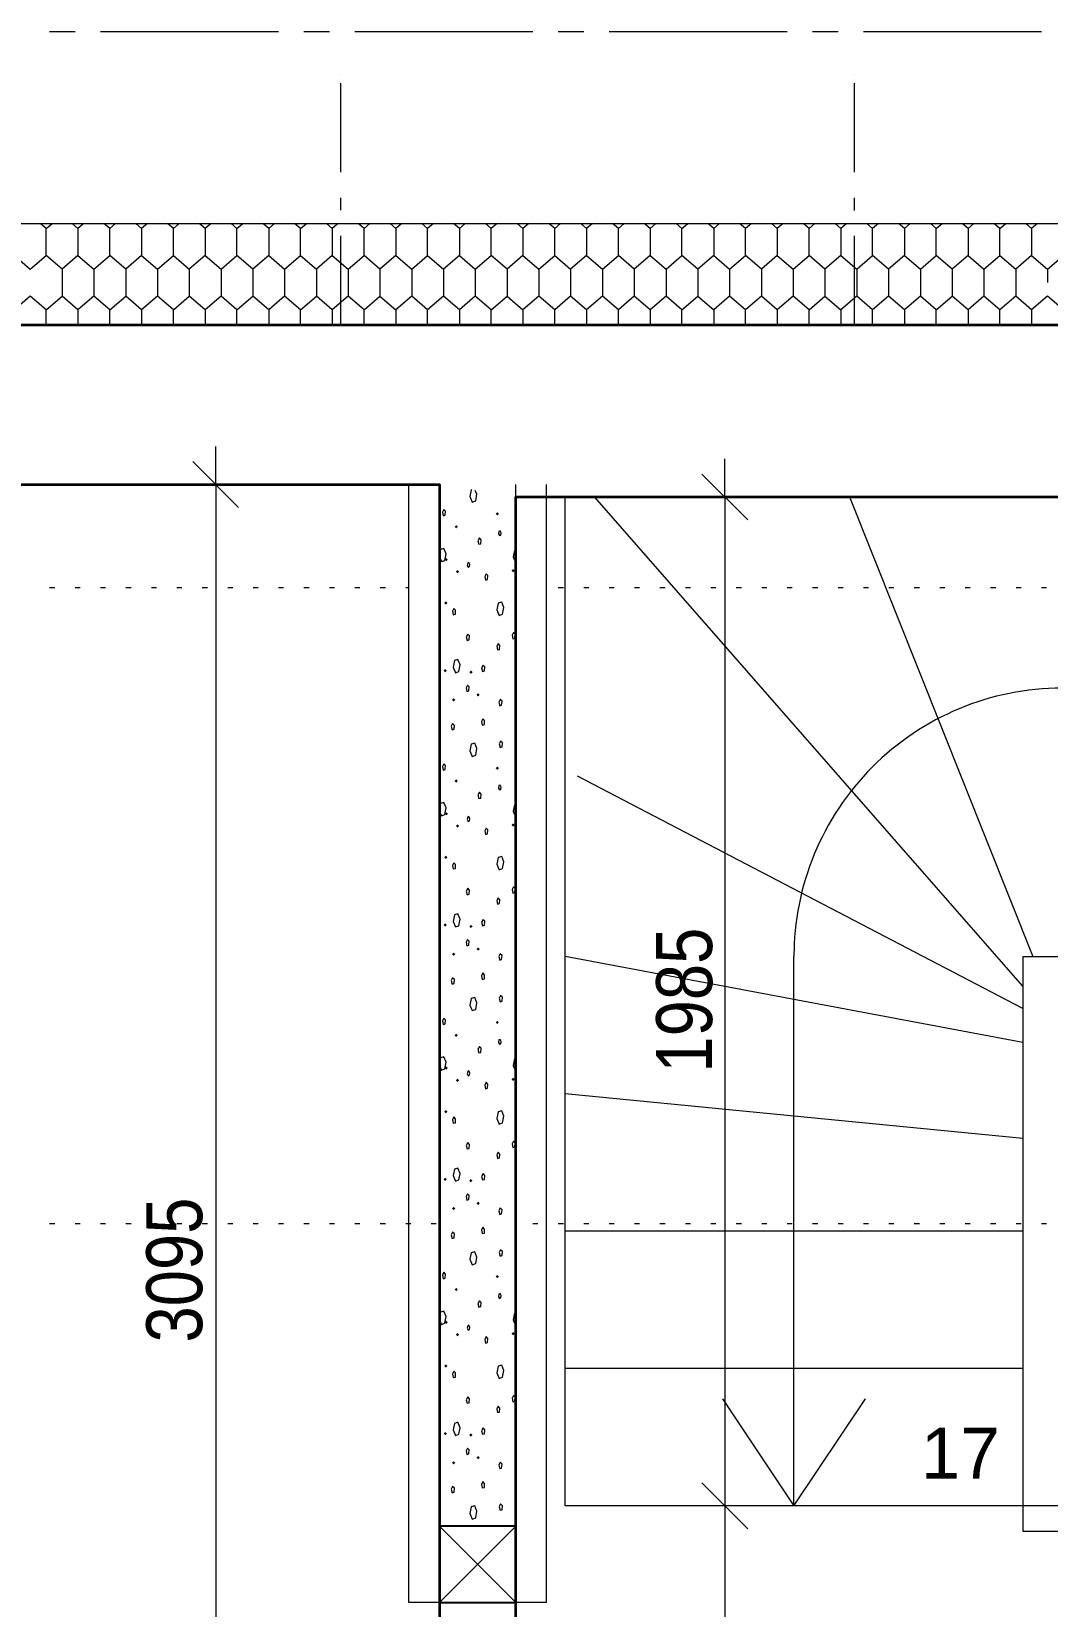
# Model space of a CAD drawing. Header units: millimetres. Extents: x 214.1 to 310.4, y 372.3 to 401.
# Drawn here: x 252.341 to 253.914, y 397.673 to 400.112 of the extents above; entities that cross this region are included whole.
import ezdxf

# ---------------------------------------------------------------- set-up
doc = ezdxf.new("R2010")
doc.units = ezdxf.units.MM
for name, color, linetype in [('PDF1_KLESTINY', 7, 'Continuous'), ('PDF1_Konstrukce_nad', 7, 'Continuous'), ('PDF1_Krokve', 7, 'Continuous'), ('PDF1_KTZ_zatepleni', 7, 'Continuous'), ('PDF1_Kóty 1$100', 7, 'Continuous'), ('PDF1_Obecne06_TLUSTA', 7, 'Continuous'), ('PDF1_Schodiste', 7, 'Continuous'), ('PDF1_Sloupky', 7, 'Continuous'), ('PDF1_STŘECHA', 7, 'Continuous'), ('PDF1_Tex_POPISY', 7, 'Continuous'), ('PDF1_Šrafy', 7, 'Continuous')]:
    doc.layers.add(name, color=color, linetype=linetype)
doc.styles.add('PDF Arial', font='')
doc.styles.get('PDF Arial').set_extended_font_data('Arial')

msp = doc.modelspace()

# ---------------------------------------------------------------- linework, layer by layer
at = {"layer": 'PDF1_KLESTINY', "lineweight": 13}
for points in [[(252.9727, 399.4105), (252.9727, 397.6798), (252.9255, 397.6798), (252.9255, 399.4105)], [(253.1381, 399.4105), (253.1381, 397.6798), (253.0908, 397.6798), (253.0908, 399.4105)]]:
    msp.add_lwpolyline(points, dxfattribs=at)
at = {"layer": 'PDF1_Konstrukce_nad', "lineweight": 13}
for points in [[(252.3692, 399.2512), (252.3771, 399.2512)], [(252.4086, 399.2512), (252.4164, 399.2512)], [(252.4479, 399.2512), (252.4558, 399.2512)], [(252.4873, 399.2512), (252.4952, 399.2512)], [(252.5267, 399.2512), (252.5346, 399.2512)], [(252.566, 399.2512), (252.5739, 399.2512)], [(252.6054, 399.2512), (252.6133, 399.2512)], [(252.6448, 399.2512), (252.6527, 399.2512)], [(252.6842, 399.2512), (252.692, 399.2512)], [(252.7235, 399.2512), (252.7314, 399.2512)], [(252.7629, 399.2512), (252.7708, 399.2512)], [(252.8023, 399.2512), (252.8101, 399.2512)], [(252.8416, 399.2512), (252.8495, 399.2512)], [(252.881, 399.2512), (252.8889, 399.2512)], [(252.9204, 399.2512), (252.9255, 399.2512), (252.9255, 399.2512)], [(253.1381, 399.2512), (253.1381, 399.2512)], [(253.1566, 399.2512), (253.1645, 399.2512)], [(253.196, 399.2512), (253.2038, 399.2512)], [(253.2353, 399.2512), (253.2432, 399.2512)], [(253.2747, 399.2512), (253.2826, 399.2512)], [(253.3141, 399.2512), (253.322, 399.2512)], [(253.3534, 399.2512), (253.3613, 399.2512)], [(253.3928, 399.2512), (253.4007, 399.2512)], [(253.4322, 399.2512), (253.4401, 399.2512)], [(253.4716, 399.2512), (253.4794, 399.2512)], [(253.5109, 399.2512), (253.5188, 399.2512)], [(253.5503, 399.2512), (253.5582, 399.2512)], [(253.5897, 399.2512), (253.5975, 399.2512)], [(253.629, 399.2512), (253.6369, 399.2512)], [(253.6684, 399.2512), (253.6763, 399.2512)], [(253.7078, 399.2512), (253.7157, 399.2512)], [(253.7471, 399.2512), (253.755, 399.2512)], [(253.7865, 399.2512), (253.7944, 399.2512)], [(253.8259, 399.2512), (253.8338, 399.2512)], [(253.8653, 399.2512), (253.8731, 399.2512)], [(253.9046, 399.2512), (253.9125, 399.2512)], [(252.3692, 398.2662), (252.3771, 398.2662)], [(252.4086, 398.2662), (252.4164, 398.2662)], [(252.4479, 398.2662), (252.4558, 398.2662)], [(252.4873, 398.2662), (252.4952, 398.2662)], [(252.5267, 398.2662), (252.5346, 398.2662)], [(252.566, 398.2662), (252.5739, 398.2662)], [(252.6054, 398.2662), (252.6133, 398.2662)], [(252.6448, 398.2662), (252.6527, 398.2662)], [(252.6842, 398.2662), (252.692, 398.2662)], [(252.7235, 398.2662), (252.7314, 398.2662)], [(252.7629, 398.2662), (252.7708, 398.2662)], [(252.8023, 398.2662), (252.8101, 398.2662)], [(252.8416, 398.2662), (252.8495, 398.2662)], [(252.881, 398.2662), (252.8889, 398.2662)], [(252.9204, 398.2662), (252.9283, 398.2662)], [(252.9597, 398.2662), (252.9676, 398.2662)], [(252.9729, 398.2662), (252.9729, 398.2662)], [(253.091, 398.2662), (253.091, 398.2662)], [(253.1172, 398.2662), (253.1251, 398.2662)], [(253.1566, 398.2662), (253.1645, 398.2662)], [(253.196, 398.2662), (253.2038, 398.2662)], [(253.2353, 398.2662), (253.2432, 398.2662)], [(253.2747, 398.2662), (253.2826, 398.2662)], [(253.3141, 398.2662), (253.322, 398.2662)], [(253.3534, 398.2662), (253.3613, 398.2662)], [(253.3928, 398.2662), (253.4007, 398.2662)], [(253.4322, 398.2662), (253.4401, 398.2662)], [(253.4716, 398.2662), (253.4794, 398.2662)], [(253.5109, 398.2662), (253.5188, 398.2662)], [(253.5503, 398.2662), (253.5582, 398.2662)], [(253.5897, 398.2662), (253.5975, 398.2662)], [(253.629, 398.2662), (253.6369, 398.2662)], [(253.6684, 398.2662), (253.6763, 398.2662)], [(253.7078, 398.2662), (253.7157, 398.2662)], [(253.7471, 398.2662), (253.755, 398.2662)], [(253.7865, 398.2662), (253.7944, 398.2662)], [(253.8259, 398.2662), (253.8338, 398.2662)], [(253.8653, 398.2662), (253.8731, 398.2662)], [(253.9046, 398.2662), (253.9125, 398.2662)]]:
    msp.add_lwpolyline(points, dxfattribs=at)
at = {"layer": 'PDF1_Krokve', "lineweight": 13}
for points in [[(252.8199, 400.0456), (252.8199, 400.0456)], [(253.6152, 400.0456), (253.6152, 400.0456)], [(252.8199, 399.8941), (252.8199, 400.0319)], [(253.6152, 399.8941), (253.6152, 400.0319)], [(252.8199, 399.8351), (252.8199, 399.8547)], [(253.6152, 399.835), (253.6152, 399.8547)], [(252.8199, 399.6579), (252.8199, 399.7957)], [(253.6152, 399.6579), (253.6152, 399.7957)], [(252.8199, 399.6574), (252.8199, 399.6574)], [(253.6152, 399.6574), (253.6152, 399.6574)]]:
    msp.add_lwpolyline(points, dxfattribs=at)
at = {"layer": 'PDF1_KTZ_zatepleni', "lineweight": 13}
msp.add_lwpolyline([(249.867, 399.8149), (259.0605, 399.8149), (259.0605, 393.1123), (249.8754, 393.1123), (249.8754, 395.7356)], dxfattribs=at)
at = {"layer": 'PDF1_Kóty 1$100', "lineweight": 13}
for points in [[(252.6263, 399.4105), (252.6263, 399.4696)], [(252.6617, 399.3751), (252.5909, 399.446)], [(253.4145, 399.3913), (253.4145, 399.4504)], [(252.6854, 399.4105), (252.6263, 399.4105), (252.5672, 399.4105)], [(252.6263, 399.4105), (252.6263, 396.9741), (252.6263, 396.1474), (252.6263, 396.0292), (252.6263, 395.5765), (252.6263, 393.5297), (252.6263, 393.4707)], [(253.4499, 399.3559), (253.3791, 399.4268)], [(253.4736, 399.3913), (253.4145, 399.3913), (253.3555, 399.3913)], [(253.4145, 399.3913), (253.4145, 397.8292), (253.4145, 395.1237), (253.4145, 395.0253), (253.4145, 393.5297), (253.4145, 393.4707)], [(253.4499, 397.7938), (253.3791, 397.8647)], [(253.4736, 397.8292), (253.4145, 397.8292), (253.3555, 397.8292)]]:
    msp.add_lwpolyline(points, dxfattribs=at)
at = {"layer": 'PDF1_Obecne06_TLUSTA', "lineweight": 35}
msp.add_lwpolyline([(254.8533, 399.4001), (258.5229, 399.4001), (258.5229, 399.2785), (258.6197, 399.2785), (258.6197, 396.9447), (258.9029, 396.9447), (258.9029, 399.6574), (250.0244, 399.6574), (250.0244, 397.5854), (250.2607, 397.5854), (250.2607, 399.2871), (250.3541, 399.2871), (250.3541, 399.4105), (252.9729, 399.4105), (252.9729, 397.2891), (253.091, 397.2891), (253.091, 399.3913), (254.7352, 399.3913), (254.7352, 397.2891), (254.8533, 397.2891), (254.8533, 399.4001)], close=True, dxfattribs=at)
at = {"layer": 'PDF1_Schodiste', "lineweight": 13}
for points in [[(254.7073, 397.8292), (253.1672, 397.8292), (253.1672, 399.3913)], [(253.8758, 398.6341), (253.2125, 399.3913)], [(253.6077, 399.3913), (253.8912, 398.6796)], [(253.8758, 398.5991), (253.1865, 398.9588)], [(253.8758, 398.5466), (253.1672, 398.6796)], [(253.5215, 397.8292), (253.5215, 398.6796)], [(253.8758, 398.6796), (253.9986, 398.6796)], [(253.8758, 398.6796), (253.8758, 397.7899), (254.6879, 397.7899)], [(253.8758, 398.3981), (253.1672, 398.467)], [(253.8758, 398.2544), (253.1672, 398.2544)], [(253.8758, 398.0418), (253.1672, 398.0418)], [(253.4107, 397.9951), (253.5215, 397.8292), (253.6323, 397.9951)]]:
    msp.add_lwpolyline(points, dxfattribs=at)
msp.add_lwpolyline([(254.3528, 398.6702, 0.414213), (253.9467, 399.0953, 0.414215), (253.5216, 398.6891, 0.005714), (253.5215, 398.6796)], format="xyb", dxfattribs=at)
at = {"layer": 'PDF1_Sloupky', "lineweight": 13}
for points in [[(253.0908, 397.798), (252.9727, 397.6798)], [(253.0908, 397.6798), (252.9727, 397.798)]]:
    msp.add_lwpolyline(points, dxfattribs=at)
at = {"layer": 'PDF1_Sloupky', "lineweight": 25}
msp.add_lwpolyline([(252.9727, 397.6798), (253.0908, 397.6798), (253.0908, 397.798), (252.9727, 397.798)], close=True, dxfattribs=at)
at = {"layer": 'PDF1_STŘECHA', "lineweight": 13}
for points in [[(252.3692, 400.112), (252.4086, 400.112)], [(252.4479, 400.112), (252.7235, 400.112)], [(252.7629, 400.112), (252.8023, 400.112)], [(252.8416, 400.112), (253.1172, 400.112)], [(253.1566, 400.112), (253.196, 400.112)], [(253.2353, 400.112), (253.5109, 400.112)], [(253.5503, 400.112), (253.5897, 400.112)], [(253.629, 400.112), (253.9046, 400.112)]]:
    msp.add_lwpolyline(points, dxfattribs=at)
at = {"layer": 'PDF1_Šrafy', "lineweight": 13}
for points in [[(252.3146, 399.8072), (252.3146, 399.7651), (252.3392, 399.7442), (252.3638, 399.7651), (252.3638, 399.8072), (252.3729, 399.8149)], [(252.3638, 399.8072), (252.3547, 399.8149)], [(252.413, 399.8072), (252.404, 399.8149)], [(252.4221, 399.8149), (252.413, 399.8072)], [(252.413, 399.8072), (252.413, 399.7651), (252.4376, 399.7442), (252.4622, 399.7651), (252.4622, 399.8072), (252.4713, 399.8149)], [(252.4622, 399.8072), (252.4532, 399.8149)], [(252.5115, 399.8072), (252.5024, 399.8149)], [(252.5205, 399.8149), (252.5115, 399.8072)], [(252.5115, 399.8072), (252.5115, 399.7651), (252.5361, 399.7442), (252.5607, 399.7651), (252.5607, 399.8072), (252.5697, 399.8149)], [(252.5607, 399.8072), (252.5516, 399.8149)], [(252.6099, 399.8072), (252.6008, 399.8149)], [(252.619, 399.8149), (252.6099, 399.8072)], [(252.6099, 399.8072), (252.6099, 399.7651), (252.6345, 399.7442), (252.6591, 399.7651), (252.6591, 399.8072), (252.6682, 399.8149)], [(252.6591, 399.8072), (252.65, 399.8149)], [(252.7083, 399.8072), (252.6992, 399.8149)], [(252.7174, 399.8149), (252.7083, 399.8072)], [(252.7083, 399.8072), (252.7083, 399.7651), (252.7329, 399.7442), (252.7575, 399.7651), (252.7575, 399.8072), (252.7666, 399.8149)], [(252.7575, 399.8072), (252.7484, 399.8149)], [(252.8067, 399.8072), (252.7977, 399.8149)], [(252.8158, 399.8149), (252.8067, 399.8072)], [(252.8067, 399.8072), (252.8067, 399.7651), (252.8313, 399.7442), (252.8559, 399.7651), (252.8559, 399.8072), (252.865, 399.8149)], [(252.8559, 399.8072), (252.8469, 399.8149)], [(252.9052, 399.8072), (252.9052, 399.7651), (252.8806, 399.7442), (252.8559, 399.7651)], [(252.9052, 399.8072), (252.8961, 399.8149)], [(252.9142, 399.8149), (252.9052, 399.8072)], [(252.9052, 399.7651), (252.9298, 399.7442), (252.9544, 399.7651), (252.9544, 399.8072)], [(252.9634, 399.8149), (252.9544, 399.8072), (252.9453, 399.8149)], [(253.0036, 399.8072), (252.9945, 399.8149)], [(253.0127, 399.8149), (253.0036, 399.8072)], [(253.0036, 399.8072), (253.0036, 399.7651), (253.0282, 399.7442), (253.0528, 399.7651), (253.0528, 399.8072)], [(253.0619, 399.8149), (253.0528, 399.8072), (253.0437, 399.8149)], [(253.102, 399.8072), (253.0929, 399.8149)], [(253.1111, 399.8149), (253.102, 399.8072)], [(253.102, 399.8072), (253.102, 399.7651), (253.1266, 399.7442), (253.1512, 399.7651), (253.1512, 399.8072)], [(253.1603, 399.8149), (253.1512, 399.8072), (253.1421, 399.8149)], [(253.2004, 399.8072), (253.1914, 399.8149)], [(253.2095, 399.8149), (253.2004, 399.8072)], [(253.2004, 399.8072), (253.2004, 399.7651), (253.225, 399.7442), (253.2496, 399.7651), (253.2496, 399.8072)], [(253.2587, 399.8149), (253.2496, 399.8072), (253.2406, 399.8149)], [(253.2989, 399.8072), (253.2898, 399.8149)], [(253.3079, 399.8149), (253.2989, 399.8072)], [(253.2989, 399.8072), (253.2989, 399.7651), (253.3235, 399.7442), (253.3481, 399.7651), (253.3481, 399.8072)], [(253.3481, 399.8072), (253.339, 399.8149)], [(253.3481, 399.8072), (253.3571, 399.8149)], [(253.3973, 399.8072), (253.3882, 399.8149)], [(253.4064, 399.8149), (253.3973, 399.8072)], [(253.3973, 399.8072), (253.3973, 399.7651), (253.4219, 399.7442), (253.4465, 399.7651), (253.4465, 399.8072)], [(253.4556, 399.8149), (253.4465, 399.8072), (253.4374, 399.8149)], [(253.4957, 399.8072), (253.4866, 399.8149)], [(253.5048, 399.8149), (253.4957, 399.8072)], [(253.4957, 399.8072), (253.4957, 399.7651), (253.5203, 399.7442), (253.5449, 399.7651), (253.5449, 399.8072)], [(253.5449, 399.8072), (253.5359, 399.8149)], [(253.5449, 399.8072), (253.554, 399.8149)], [(253.5941, 399.8072), (253.5851, 399.8149)], [(253.6032, 399.8149), (253.5941, 399.8072)], [(253.5941, 399.8072), (253.5941, 399.7651), (253.6187, 399.7442), (253.6433, 399.7651), (253.6433, 399.8072)], [(253.6524, 399.8149), (253.6433, 399.8072), (253.6343, 399.8149)], [(253.6926, 399.8072), (253.6835, 399.8149)], [(253.7016, 399.8149), (253.6926, 399.8072)], [(253.6926, 399.8072), (253.6926, 399.7651), (253.7172, 399.7442), (253.7418, 399.7651), (253.7418, 399.8072)], [(253.7418, 399.8072), (253.7327, 399.8149)], [(253.7418, 399.8072), (253.7508, 399.8149)], [(253.791, 399.8072), (253.7819, 399.8149)], [(253.8001, 399.8149), (253.791, 399.8072)], [(253.791, 399.8072), (253.791, 399.7651), (253.8156, 399.7442), (253.8402, 399.7651), (253.8402, 399.8072)], [(253.8402, 399.8072), (253.8311, 399.8149)], [(253.8402, 399.8072), (253.8493, 399.8149)], [(253.8894, 399.8072), (253.8803, 399.8149)], [(253.8985, 399.8149), (253.8894, 399.8072)], [(253.8894, 399.8072), (253.8894, 399.7651), (253.914, 399.7442), (253.9386, 399.7651), (253.9386, 399.8072)], [(252.413, 399.7651), (252.3884, 399.7442), (252.3638, 399.7651)], [(252.5115, 399.7651), (252.4869, 399.7442), (252.4622, 399.7651)], [(252.5607, 399.7651), (252.5853, 399.7442), (252.5853, 399.7232)], [(252.6099, 399.7651), (252.5853, 399.7442)], [(252.7083, 399.7651), (252.6837, 399.7442), (252.6591, 399.7651)], [(252.7575, 399.7651), (252.7821, 399.7442), (252.7821, 399.7232), (252.7821, 399.7021)], [(252.8067, 399.7651), (252.7821, 399.7442)], [(252.9544, 399.7651), (252.979, 399.7442), (252.979, 399.7232), (252.979, 399.7021)], [(253.0036, 399.7651), (252.979, 399.7442)], [(253.102, 399.7651), (253.0774, 399.7442), (253.0528, 399.7651)], [(253.1512, 399.7651), (253.1758, 399.7442), (253.1758, 399.7232), (253.1758, 399.7021)], [(253.2004, 399.7651), (253.1758, 399.7442)], [(253.2989, 399.7651), (253.2743, 399.7442), (253.2496, 399.7651)], [(253.3973, 399.7651), (253.3727, 399.7442), (253.3481, 399.7651)], [(253.4957, 399.7651), (253.4711, 399.7442), (253.4465, 399.7651)], [(253.5941, 399.7651), (253.5695, 399.7442), (253.5449, 399.7651)], [(253.6926, 399.7651), (253.668, 399.7442), (253.6433, 399.7651)], [(253.791, 399.7651), (253.7664, 399.7442), (253.7418, 399.7651)], [(253.8402, 399.7651), (253.8648, 399.7442), (253.8648, 399.7232), (253.8648, 399.7021)], [(253.8894, 399.7651), (253.8648, 399.7442)], [(252.3884, 399.7442), (252.3884, 399.7232)], [(252.4376, 399.7442), (252.4376, 399.7232), (252.4376, 399.7021)], [(252.4869, 399.7442), (252.4869, 399.7232)], [(252.5361, 399.7442), (252.5361, 399.7232)], [(252.6345, 399.7442), (252.6345, 399.7232)], [(252.6837, 399.7442), (252.6837, 399.7232)], [(252.7329, 399.7442), (252.7329, 399.7232)], [(252.8313, 399.7442), (252.8313, 399.7232)], [(252.8806, 399.7442), (252.8806, 399.7232), (252.8806, 399.7021), (252.9052, 399.6812)], [(252.9298, 399.7442), (252.9298, 399.7232)], [(253.0282, 399.7442), (253.0282, 399.7232), (253.0282, 399.7021)], [(253.0774, 399.7442), (253.0774, 399.7232), (253.0774, 399.7021), (253.102, 399.6812)], [(253.1266, 399.7442), (253.1266, 399.7232), (253.1266, 399.7021)], [(253.225, 399.7442), (253.225, 399.7232)], [(253.2743, 399.7442), (253.2743, 399.7232), (253.2743, 399.7021)], [(253.3235, 399.7442), (253.3235, 399.7232)], [(253.3727, 399.7442), (253.3727, 399.7232), (253.3727, 399.7021), (253.3973, 399.6812)], [(253.4219, 399.7442), (253.4219, 399.7232)], [(253.4711, 399.7442), (253.4711, 399.7232), (253.4711, 399.7021)], [(253.5203, 399.7442), (253.5203, 399.7232), (253.5203, 399.7021)], [(253.5695, 399.7442), (253.5695, 399.7232), (253.5695, 399.7021), (253.5941, 399.6812)], [(253.6187, 399.7442), (253.6187, 399.7232)], [(253.668, 399.7442), (253.668, 399.7232), (253.668, 399.7021)], [(253.7172, 399.7442), (253.7172, 399.7232), (253.7172, 399.7021)], [(253.7664, 399.7442), (253.7664, 399.7232), (253.7664, 399.7021)], [(253.8156, 399.7442), (253.8156, 399.7232)], [(253.914, 399.7442), (253.914, 399.7232)], [(252.3638, 399.6574), (252.3638, 399.6812), (252.3392, 399.7021), (252.3146, 399.6812), (252.3146, 399.6574)], [(252.3638, 399.6812), (252.3884, 399.7021)], [(252.3884, 399.7232), (252.3884, 399.7021)], [(252.413, 399.6812), (252.3884, 399.7021)], [(252.4622, 399.6574), (252.4622, 399.6812), (252.4376, 399.7021), (252.413, 399.6812), (252.413, 399.6574)], [(252.4622, 399.6812), (252.4869, 399.7021)], [(252.4869, 399.7232), (252.4869, 399.7021)], [(252.5115, 399.6812), (252.4869, 399.7021)], [(252.5607, 399.6574), (252.5607, 399.6812), (252.5361, 399.7021), (252.5115, 399.6812), (252.5115, 399.6574)], [(252.5361, 399.7232), (252.5361, 399.7021)], [(252.5607, 399.6812), (252.5853, 399.7021)], [(252.5853, 399.7232), (252.5853, 399.7021)], [(252.6099, 399.6812), (252.5853, 399.7021)], [(252.6591, 399.6574), (252.6591, 399.6812), (252.6345, 399.7021), (252.6099, 399.6812), (252.6099, 399.6574)], [(252.6345, 399.7232), (252.6345, 399.7021)], [(252.6591, 399.6812), (252.6837, 399.7021)], [(252.6837, 399.7232), (252.6837, 399.7021)], [(252.7083, 399.6812), (252.6837, 399.7021)], [(252.7575, 399.6574), (252.7575, 399.6812), (252.7329, 399.7021), (252.7083, 399.6812)], [(252.7329, 399.7232), (252.7329, 399.7021)], [(252.7575, 399.6812), (252.7821, 399.7021)], [(252.8067, 399.6812), (252.7821, 399.7021)], [(252.8559, 399.6812), (252.8313, 399.7021), (252.8067, 399.6812), (252.8067, 399.6574)], [(252.8313, 399.7232), (252.8313, 399.7021)], [(252.8559, 399.6574), (252.8559, 399.6812), (252.8806, 399.7021)], [(252.979, 399.7021), (252.9544, 399.6812), (252.9298, 399.7021), (252.9052, 399.6812), (252.9052, 399.6574)], [(252.9298, 399.7232), (252.9298, 399.7021)], [(253.0036, 399.6812), (252.979, 399.7021)], [(253.0528, 399.6574), (253.0528, 399.6812), (253.0282, 399.7021), (253.0036, 399.6812), (253.0036, 399.6574)], [(253.0528, 399.6812), (253.0774, 399.7021)], [(253.1758, 399.7021), (253.1512, 399.6812), (253.1266, 399.7021), (253.102, 399.6812)], [(253.2004, 399.6812), (253.1758, 399.7021)], [(253.2743, 399.7021), (253.2496, 399.6812), (253.225, 399.7021), (253.2004, 399.6812)], [(253.225, 399.7232), (253.225, 399.7021)], [(253.2989, 399.6812), (253.2743, 399.7021)], [(253.3481, 399.6812), (253.3235, 399.7021), (253.2989, 399.6812)], [(253.3235, 399.7232), (253.3235, 399.7021)], [(253.3481, 399.6812), (253.3727, 399.7021)], [(253.4711, 399.7021), (253.4465, 399.6812), (253.4219, 399.7021), (253.3973, 399.6812)], [(253.4219, 399.7232), (253.4219, 399.7021)], [(253.4957, 399.6812), (253.4711, 399.7021)], [(253.5449, 399.6812), (253.5203, 399.7021), (253.4957, 399.6812)], [(253.5449, 399.6812), (253.5695, 399.7021)], [(253.668, 399.7021), (253.6433, 399.6812), (253.6187, 399.7021), (253.5941, 399.6812)], [(253.6187, 399.7232), (253.6187, 399.7021)], [(253.6926, 399.6812), (253.668, 399.7021)], [(253.7418, 399.6812), (253.7172, 399.7021), (253.6926, 399.6812)], [(253.7418, 399.6812), (253.7664, 399.7021)], [(253.791, 399.6812), (253.7664, 399.7021)], [(253.8648, 399.7021), (253.8402, 399.6812), (253.8156, 399.7021), (253.791, 399.6812)], [(253.8156, 399.7232), (253.8156, 399.7021)], [(253.8894, 399.6812), (253.8648, 399.7021)], [(254.1355, 399.6812), (254.1109, 399.7021), (254.0863, 399.6812), (254.0617, 399.7021), (254.037, 399.6812), (254.0124, 399.7021), (253.9878, 399.6812), (253.9632, 399.7021), (253.9386, 399.6812), (253.914, 399.7021), (253.8894, 399.6812)], [(252.7083, 399.6812), (252.7083, 399.6574)], [(252.9544, 399.6574), (252.9544, 399.6812)], [(253.102, 399.6812), (253.102, 399.6574)], [(253.1512, 399.6574), (253.1512, 399.6812)], [(253.2004, 399.6812), (253.2004, 399.6574)], [(253.2496, 399.6574), (253.2496, 399.6812)], [(253.2989, 399.6812), (253.2989, 399.6574)], [(253.3481, 399.6574), (253.3481, 399.6812)], [(253.3973, 399.6812), (253.3973, 399.6574)], [(253.4465, 399.6574), (253.4465, 399.6812)], [(253.4957, 399.6812), (253.4957, 399.6574)], [(253.5449, 399.6574), (253.5449, 399.6812)], [(253.5941, 399.6812), (253.5941, 399.6574)], [(253.6433, 399.6574), (253.6433, 399.6812)], [(253.6926, 399.6812), (253.6926, 399.6574)], [(253.7418, 399.6574), (253.7418, 399.6812)], [(253.791, 399.6812), (253.791, 399.6574)], [(253.8402, 399.6574), (253.8402, 399.6812)], [(253.8894, 399.6812), (253.8894, 399.6574)], [(253.0225, 399.4025), (253.0219, 399.4023), (253.0199, 399.3921), (253.0233, 399.3834), (253.0288, 399.3854), (253.0307, 399.3956), (253.0282, 399.4015)], [(252.9729, 399.298), (252.9756, 399.2913), (252.9809, 399.2932), (252.9829, 399.3035), (252.9796, 399.3117), (252.9741, 399.3102), (252.9729, 399.304)], [(253.091, 399.3093), (253.0886, 399.3086), (253.0867, 399.2984), (253.0902, 399.2897), (253.091, 399.29)], [(253.0012, 399.1397), (252.9957, 399.1381), (252.9937, 399.1279)], [(252.9937, 399.1279), (252.9973, 399.1192), (253.0026, 399.1212), (253.0046, 399.1314), (253.0012, 399.1397)], [(252.9729, 398.9043), (252.9756, 398.8976), (252.9809, 398.8995), (252.9829, 398.9098), (252.9796, 398.918), (252.9741, 398.9165), (252.9729, 398.9103)], [(253.091, 398.9156), (253.0886, 398.9149), (253.0867, 398.9047), (253.0902, 398.896), (253.091, 398.8963)], [(252.9729, 398.5106), (252.9756, 398.5039), (252.9809, 398.5058), (252.9829, 398.5161), (252.9796, 398.5243), (252.9741, 398.5228), (252.9729, 398.5166)], [(253.091, 398.5219), (253.0886, 398.5212), (253.0867, 398.511), (253.0902, 398.5023), (253.091, 398.5026)], [(253.0642, 398.1531), (253.0656, 398.1503), (253.0676, 398.1511), (253.0682, 398.1547), (253.0668, 398.1578)], [(253.0668, 398.1578), (253.0648, 398.157), (253.0642, 398.1531)], [(252.9729, 398.1169), (252.9756, 398.1102), (252.9809, 398.1121), (252.9829, 398.1224), (252.9796, 398.1306), (252.9741, 398.1291), (252.9729, 398.1229)], [(253.091, 398.1282), (253.0886, 398.1275), (253.0867, 398.1173), (253.0902, 398.1086), (253.091, 398.1089)]]:
    msp.add_lwpolyline(points, dxfattribs=at)
for points in [[(252.9821, 399.3692), (252.9794, 399.372), (252.9772, 399.3677), (252.9786, 399.3621), (252.9817, 399.3629), (252.9821, 399.3692)], [(253.0642, 399.3342), (253.0656, 399.3314), (253.0676, 399.3322), (253.0682, 399.3358), (253.0668, 399.3389), (253.0648, 399.3381), (253.0642, 399.3342)], [(253.0372, 399.3251), (253.0345, 399.3279), (253.0323, 399.3236), (253.0337, 399.318), (253.0369, 399.3188), (253.0372, 399.3251)], [(253.0158, 399.2854), (253.0172, 399.2826), (253.0191, 399.2834), (253.0197, 399.2869), (253.0183, 399.2901), (253.0164, 399.2893), (253.0158, 399.2854)], [(253.0477, 399.2696), (253.0449, 399.2724), (253.0428, 399.268), (253.0441, 399.2625), (253.0473, 399.2633), (253.0477, 399.2696)], [(252.9977, 399.2161), (252.9949, 399.2188), (252.9928, 399.2145), (252.9941, 399.209), (252.9973, 399.2098), (252.9977, 399.2161)], [(253.0691, 399.2283), (253.0636, 399.2267), (253.0617, 399.2165), (253.0652, 399.2078), (253.0705, 399.2098), (253.0725, 399.22), (253.0691, 399.2283)], [(253.0191, 399.1763), (253.0164, 399.1791), (253.0142, 399.1747), (253.0156, 399.1692), (253.0187, 399.17), (253.0191, 399.1763)], [(253.09, 399.1787), (253.0872, 399.1814), (253.0851, 399.1771), (253.0865, 399.1716), (253.0896, 399.1724), (253.09, 399.1787)], [(253.0662, 399.1614), (253.0634, 399.1645), (253.0613, 399.1602), (253.0626, 399.1547), (253.0658, 399.1554), (253.0662, 399.1614)], [(253.043, 399.1283), (253.0402, 399.131), (253.038, 399.1267), (253.0394, 399.1212), (253.0426, 399.122), (253.043, 399.1283)], [(253.0187, 399.0972), (253.016, 399.0999), (253.0138, 399.0956), (253.0152, 399.0901), (253.0181, 399.0909), (253.0187, 399.0972)], [(253.0695, 399.0751), (253.0668, 399.0779), (253.0646, 399.0736), (253.066, 399.068), (253.0689, 399.0688), (253.0695, 399.0751)], [(253.0426, 399.0452), (253.0398, 399.048), (253.0376, 399.0436), (253.039, 399.0381), (253.0422, 399.0389), (253.0426, 399.0452)], [(252.9959, 399.0377), (252.9931, 399.0405), (252.991, 399.0362), (252.9924, 399.0306), (252.9953, 399.0318), (252.9959, 399.0377)], [(253.0272, 399.0102), (253.0219, 399.0086), (253.0199, 398.9984), (253.0233, 398.9897), (253.0288, 398.9917), (253.0307, 399.0019), (253.0272, 399.0102)], [(253.0701, 399.0106), (253.0674, 399.0133), (253.0652, 399.009), (253.0666, 399.0035), (253.0697, 399.0043), (253.0701, 399.0106)], [(252.9821, 398.9755), (252.9794, 398.9783), (252.9772, 398.974), (252.9786, 398.9684), (252.9817, 398.9692), (252.9821, 398.9755)], [(253.0372, 398.9314), (253.0345, 398.9342), (253.0323, 398.9299), (253.0337, 398.9243), (253.0369, 398.9251), (253.0372, 398.9314)], [(253.0642, 398.9405), (253.0656, 398.9377), (253.0676, 398.9385), (253.0682, 398.9421), (253.0668, 398.9452), (253.0648, 398.9444), (253.0642, 398.9405)], [(253.0158, 398.8917), (253.0172, 398.8889), (253.0191, 398.8897), (253.0197, 398.8932), (253.0183, 398.8964), (253.0164, 398.8956), (253.0158, 398.8917)], [(253.0477, 398.8759), (253.0449, 398.8787), (253.0428, 398.8743), (253.0441, 398.8688), (253.0473, 398.8696), (253.0477, 398.8759)], [(252.9977, 398.8224), (252.9949, 398.8251), (252.9928, 398.8208), (252.9941, 398.8153), (252.9973, 398.8161), (252.9977, 398.8224)], [(253.0691, 398.8346), (253.0636, 398.833), (253.0617, 398.8228), (253.0652, 398.8141), (253.0705, 398.8161), (253.0725, 398.8263), (253.0691, 398.8346)], [(253.0191, 398.7826), (253.0164, 398.7854), (253.0142, 398.781), (253.0156, 398.7755), (253.0187, 398.7763), (253.0191, 398.7826)], [(253.09, 398.785), (253.0872, 398.7877), (253.0851, 398.7834), (253.0865, 398.7779), (253.0896, 398.7787), (253.09, 398.785)], [(253.0662, 398.7677), (253.0634, 398.7708), (253.0613, 398.7665), (253.0626, 398.761), (253.0658, 398.7617), (253.0662, 398.7677)], [(253.0012, 398.746), (252.9957, 398.7444), (252.9937, 398.7342), (252.9973, 398.7255), (253.0026, 398.7275), (253.0046, 398.7377), (253.0012, 398.746)], [(253.043, 398.7346), (253.0402, 398.7373), (253.038, 398.733), (253.0394, 398.7275), (253.0426, 398.7283), (253.043, 398.7346)], [(253.0187, 398.7035), (253.016, 398.7062), (253.0138, 398.7019), (253.0152, 398.6964), (253.0181, 398.6972), (253.0187, 398.7035)], [(253.0695, 398.6814), (253.0668, 398.6842), (253.0646, 398.6799), (253.066, 398.6743), (253.0689, 398.6751), (253.0695, 398.6814)], [(253.0426, 398.6515), (253.0398, 398.6543), (253.0376, 398.6499), (253.039, 398.6444), (253.0422, 398.6452), (253.0426, 398.6515)], [(252.9959, 398.644), (252.9931, 398.6468), (252.991, 398.6425), (252.9924, 398.6369), (252.9953, 398.6381), (252.9959, 398.644)], [(253.0272, 398.6165), (253.0219, 398.6149), (253.0199, 398.6047), (253.0233, 398.596), (253.0288, 398.598), (253.0307, 398.6082), (253.0272, 398.6165)], [(253.0701, 398.6169), (253.0674, 398.6196), (253.0652, 398.6153), (253.0666, 398.6098), (253.0697, 398.6106), (253.0701, 398.6169)], [(252.9821, 398.5818), (252.9794, 398.5846), (252.9772, 398.5803), (252.9786, 398.5747), (252.9817, 398.5755), (252.9821, 398.5818)], [(253.0372, 398.5377), (253.0345, 398.5405), (253.0323, 398.5362), (253.0337, 398.5306), (253.0369, 398.5314), (253.0372, 398.5377)], [(253.0642, 398.5468), (253.0656, 398.544), (253.0676, 398.5448), (253.0682, 398.5484), (253.0668, 398.5515), (253.0648, 398.5507), (253.0642, 398.5468)], [(253.0158, 398.498), (253.0172, 398.4952), (253.0191, 398.496), (253.0197, 398.4995), (253.0183, 398.5027), (253.0164, 398.5019), (253.0158, 398.498)], [(253.0477, 398.4822), (253.0449, 398.485), (253.0428, 398.4806), (253.0441, 398.4751), (253.0473, 398.4759), (253.0477, 398.4822)], [(253.0691, 398.4409), (253.0636, 398.4393), (253.0617, 398.4291), (253.0652, 398.4204), (253.0705, 398.4224), (253.0725, 398.4326), (253.0691, 398.4409)], [(252.9977, 398.4287), (252.9949, 398.4314), (252.9928, 398.4271), (252.9941, 398.4216), (252.9973, 398.4224), (252.9977, 398.4287)], [(253.0191, 398.3889), (253.0164, 398.3917), (253.0142, 398.3873), (253.0156, 398.3818), (253.0187, 398.3826), (253.0191, 398.3889)], [(253.09, 398.3913), (253.0872, 398.394), (253.0851, 398.3897), (253.0865, 398.3842), (253.0896, 398.385), (253.09, 398.3913)], [(253.0662, 398.374), (253.0634, 398.3771), (253.0613, 398.3728), (253.0626, 398.3673), (253.0658, 398.368), (253.0662, 398.374)], [(253.0012, 398.3523), (252.9957, 398.3507), (252.9937, 398.3405), (252.9973, 398.3318), (253.0026, 398.3338), (253.0046, 398.344), (253.0012, 398.3523)], [(253.043, 398.3409), (253.0402, 398.3436), (253.038, 398.3393), (253.0394, 398.3338), (253.0426, 398.3346), (253.043, 398.3409)], [(253.0187, 398.3098), (253.016, 398.3125), (253.0138, 398.3082), (253.0152, 398.3027), (253.0181, 398.3035), (253.0187, 398.3098)], [(253.0695, 398.2877), (253.0668, 398.2905), (253.0646, 398.2862), (253.066, 398.2806), (253.0689, 398.2814), (253.0695, 398.2877)], [(252.9959, 398.2503), (252.9931, 398.2531), (252.991, 398.2488), (252.9924, 398.2432), (252.9953, 398.2444), (252.9959, 398.2503)], [(253.0426, 398.2578), (253.0398, 398.2606), (253.0376, 398.2562), (253.039, 398.2507), (253.0422, 398.2515), (253.0426, 398.2578)], [(253.0272, 398.2228), (253.0219, 398.2212), (253.0199, 398.211), (253.0233, 398.2023), (253.0288, 398.2043), (253.0307, 398.2145), (253.0272, 398.2228)], [(253.0701, 398.2232), (253.0674, 398.2259), (253.0652, 398.2216), (253.0666, 398.2161), (253.0697, 398.2169), (253.0701, 398.2232)], [(252.9821, 398.1881), (252.9794, 398.1909), (252.9772, 398.1866), (252.9786, 398.181), (252.9817, 398.1818), (252.9821, 398.1881)], [(253.0372, 398.144), (253.0345, 398.1468), (253.0323, 398.1425), (253.0337, 398.1369), (253.0369, 398.1377), (253.0372, 398.144)], [(253.0158, 398.1043), (253.0172, 398.1015), (253.0191, 398.1023), (253.0197, 398.1058), (253.0183, 398.109), (253.0164, 398.1082), (253.0158, 398.1043)], [(253.0477, 398.0885), (253.0449, 398.0913), (253.0428, 398.0869), (253.0441, 398.0814), (253.0473, 398.0822), (253.0477, 398.0885)], [(253.0691, 398.0472), (253.0636, 398.0456), (253.0617, 398.0354), (253.0652, 398.0267), (253.0705, 398.0287), (253.0725, 398.0389), (253.0691, 398.0472)], [(252.9977, 398.035), (252.9949, 398.0377), (252.9928, 398.0334), (252.9941, 398.0279), (252.9973, 398.0287), (252.9977, 398.035)], [(253.0191, 397.9952), (253.0164, 397.998), (253.0142, 397.9936), (253.0156, 397.9881), (253.0187, 397.9889), (253.0191, 397.9952)], [(253.09, 397.9976), (253.0872, 398.0003), (253.0851, 397.996), (253.0865, 397.9905), (253.0896, 397.9913), (253.09, 397.9976)], [(253.0662, 397.9803), (253.0634, 397.9834), (253.0613, 397.9791), (253.0626, 397.9736), (253.0658, 397.9743), (253.0662, 397.9803)], [(253.0012, 397.9586), (252.9957, 397.957), (252.9937, 397.9468), (252.9973, 397.9381), (253.0026, 397.9401), (253.0046, 397.9503), (253.0012, 397.9586)], [(253.043, 397.9472), (253.0402, 397.9499), (253.038, 397.9456), (253.0394, 397.9401), (253.0426, 397.9409), (253.043, 397.9472)], [(253.0187, 397.9161), (253.016, 397.9188), (253.0138, 397.9145), (253.0152, 397.909), (253.0181, 397.9098), (253.0187, 397.9161)], [(253.0695, 397.894), (253.0668, 397.8968), (253.0646, 397.8925), (253.066, 397.8869), (253.0689, 397.8877), (253.0695, 397.894)], [(252.9959, 397.8566), (252.9931, 397.8594), (252.991, 397.8551), (252.9924, 397.8495), (252.9953, 397.8507), (252.9959, 397.8566)], [(253.0426, 397.8641), (253.0398, 397.8669), (253.0376, 397.8625), (253.039, 397.857), (253.0422, 397.8578), (253.0426, 397.8641)], [(253.0272, 397.8291), (253.0219, 397.8275), (253.0199, 397.8173), (253.0233, 397.8086), (253.0288, 397.8106), (253.0307, 397.8208), (253.0272, 397.8291)], [(253.0701, 397.8295), (253.0674, 397.8322), (253.0652, 397.8279), (253.0666, 397.8224), (253.0697, 397.8232), (253.0701, 397.8295)]]:
    msp.add_lwpolyline(points, close=True, dxfattribs=at)
at = {"layer": 'PDF1_Šrafy', "transparency": 33554559}
for points in [[(253.0597, 399.3653), (253.0622, 399.3678), (253.0622, 399.3627), (253.0648, 399.3653)], [(252.9961, 399.3452), (252.9987, 399.3478), (252.9987, 399.3427), (253.0012, 399.3452)], [(252.9806, 399.2944), (252.9831, 399.297), (252.9831, 399.2919), (252.9857, 399.2944)], [(252.9981, 399.2755), (253.0006, 399.2781), (253.0006, 399.273), (253.0032, 399.2755)], [(253.0841, 399.2771), (253.0867, 399.2797), (253.0867, 399.2745), (253.0892, 399.2771)], [(252.98, 399.2271), (252.9825, 399.2297), (252.9825, 399.2245), (252.9851, 399.2271)], [(252.979, 399.1224), (252.9815, 399.1249), (252.9815, 399.1198), (252.9841, 399.1224)], [(253.0187, 399.12), (253.0213, 399.1226), (253.0213, 399.1175), (253.0239, 399.12)], [(252.9922, 399.0771), (252.9947, 399.0797), (252.9947, 399.0745), (252.9973, 399.0771)], [(253.03, 399.085), (253.0325, 399.0875), (253.0325, 399.0824), (253.0351, 399.085)], [(253.0597, 398.9716), (253.0622, 398.9741), (253.0622, 398.969), (253.0648, 398.9716)], [(252.9961, 398.9515), (252.9987, 398.9541), (252.9987, 398.949), (253.0012, 398.9515)], [(252.9806, 398.9007), (252.9831, 398.9033), (252.9831, 398.8982), (252.9857, 398.9007)], [(252.9981, 398.8818), (253.0006, 398.8844), (253.0006, 398.8793), (253.0032, 398.8818)], [(253.0841, 398.8834), (253.0867, 398.886), (253.0867, 398.8808), (253.0892, 398.8834)], [(252.98, 398.8334), (252.9825, 398.836), (252.9825, 398.8308), (252.9851, 398.8334)], [(252.979, 398.7287), (252.9815, 398.7312), (252.9815, 398.7261), (252.9841, 398.7287)], [(253.0187, 398.7263), (253.0213, 398.7289), (253.0213, 398.7238), (253.0239, 398.7263)], [(252.9922, 398.6834), (252.9947, 398.686), (252.9947, 398.6808), (252.9973, 398.6834)], [(253.03, 398.6913), (253.0325, 398.6938), (253.0325, 398.6887), (253.0351, 398.6913)], [(253.0597, 398.5779), (253.0622, 398.5804), (253.0622, 398.5753), (253.0648, 398.5779)], [(252.9961, 398.5578), (252.9987, 398.5604), (252.9987, 398.5553), (253.0012, 398.5578)], [(252.9806, 398.507), (252.9831, 398.5096), (252.9831, 398.5045), (252.9857, 398.507)], [(252.9981, 398.4881), (253.0006, 398.4907), (253.0006, 398.4856), (253.0032, 398.4881)], [(253.0841, 398.4897), (253.0867, 398.4923), (253.0867, 398.4871), (253.0892, 398.4897)], [(252.98, 398.4397), (252.9825, 398.4423), (252.9825, 398.4371), (252.9851, 398.4397)], [(252.979, 398.335), (252.9815, 398.3375), (252.9815, 398.3324), (252.9841, 398.335)], [(253.0187, 398.3326), (253.0213, 398.3352), (253.0213, 398.3301), (253.0239, 398.3326)], [(252.9922, 398.2897), (252.9947, 398.2923), (252.9947, 398.2871), (252.9973, 398.2897)], [(253.03, 398.2976), (253.0325, 398.3001), (253.0325, 398.295), (253.0351, 398.2976)], [(252.9961, 398.1641), (252.9987, 398.1667), (252.9987, 398.1616), (253.0012, 398.1641)], [(253.0597, 398.1842), (253.0622, 398.1867), (253.0622, 398.1816), (253.0648, 398.1842)], [(252.9806, 398.1133), (252.9831, 398.1159), (252.9831, 398.1108), (252.9857, 398.1133)], [(252.9981, 398.0944), (253.0006, 398.097), (253.0006, 398.0919), (253.0032, 398.0944)], [(253.0841, 398.096), (253.0867, 398.0986), (253.0867, 398.0934), (253.0892, 398.096)], [(252.98, 398.046), (252.9825, 398.0486), (252.9825, 398.0434), (252.9851, 398.046)], [(252.979, 397.9413), (252.9815, 397.9438), (252.9815, 397.9387), (252.9841, 397.9413)], [(253.0187, 397.9389), (253.0213, 397.9415), (253.0213, 397.9364), (253.0239, 397.9389)], [(252.9922, 397.896), (252.9947, 397.8986), (252.9947, 397.8934), (252.9973, 397.896)], [(253.03, 397.9039), (253.0325, 397.9064), (253.0325, 397.9013), (253.0351, 397.9039)]]:
    msp.add_solid(points, dxfattribs=at)

# ---------------------------------------------------------------- texts
at = {"layer": 'PDF1_Kóty 1$100', "char_height": 0.086629, "attachment_point": 7, "rotation": 90, "style": 'PDF Arial'}
for s, insert in [('\\W0.833334;1985', (253.396, 398.5001)), ('\\W0.833334;3095', (252.6066, 398.0822))]:
    msp.add_mtext(s, dxfattribs=dict(at, insert=insert))
at = {"layer": 'PDF1_Tex_POPISY', "insert": (253.7178, 397.8714), "char_height": 0.07875, "attachment_point": 7, "style": 'PDF Arial'}
msp.add_mtext('17', dxfattribs=at)

doc.saveas('drawing.dxf')
